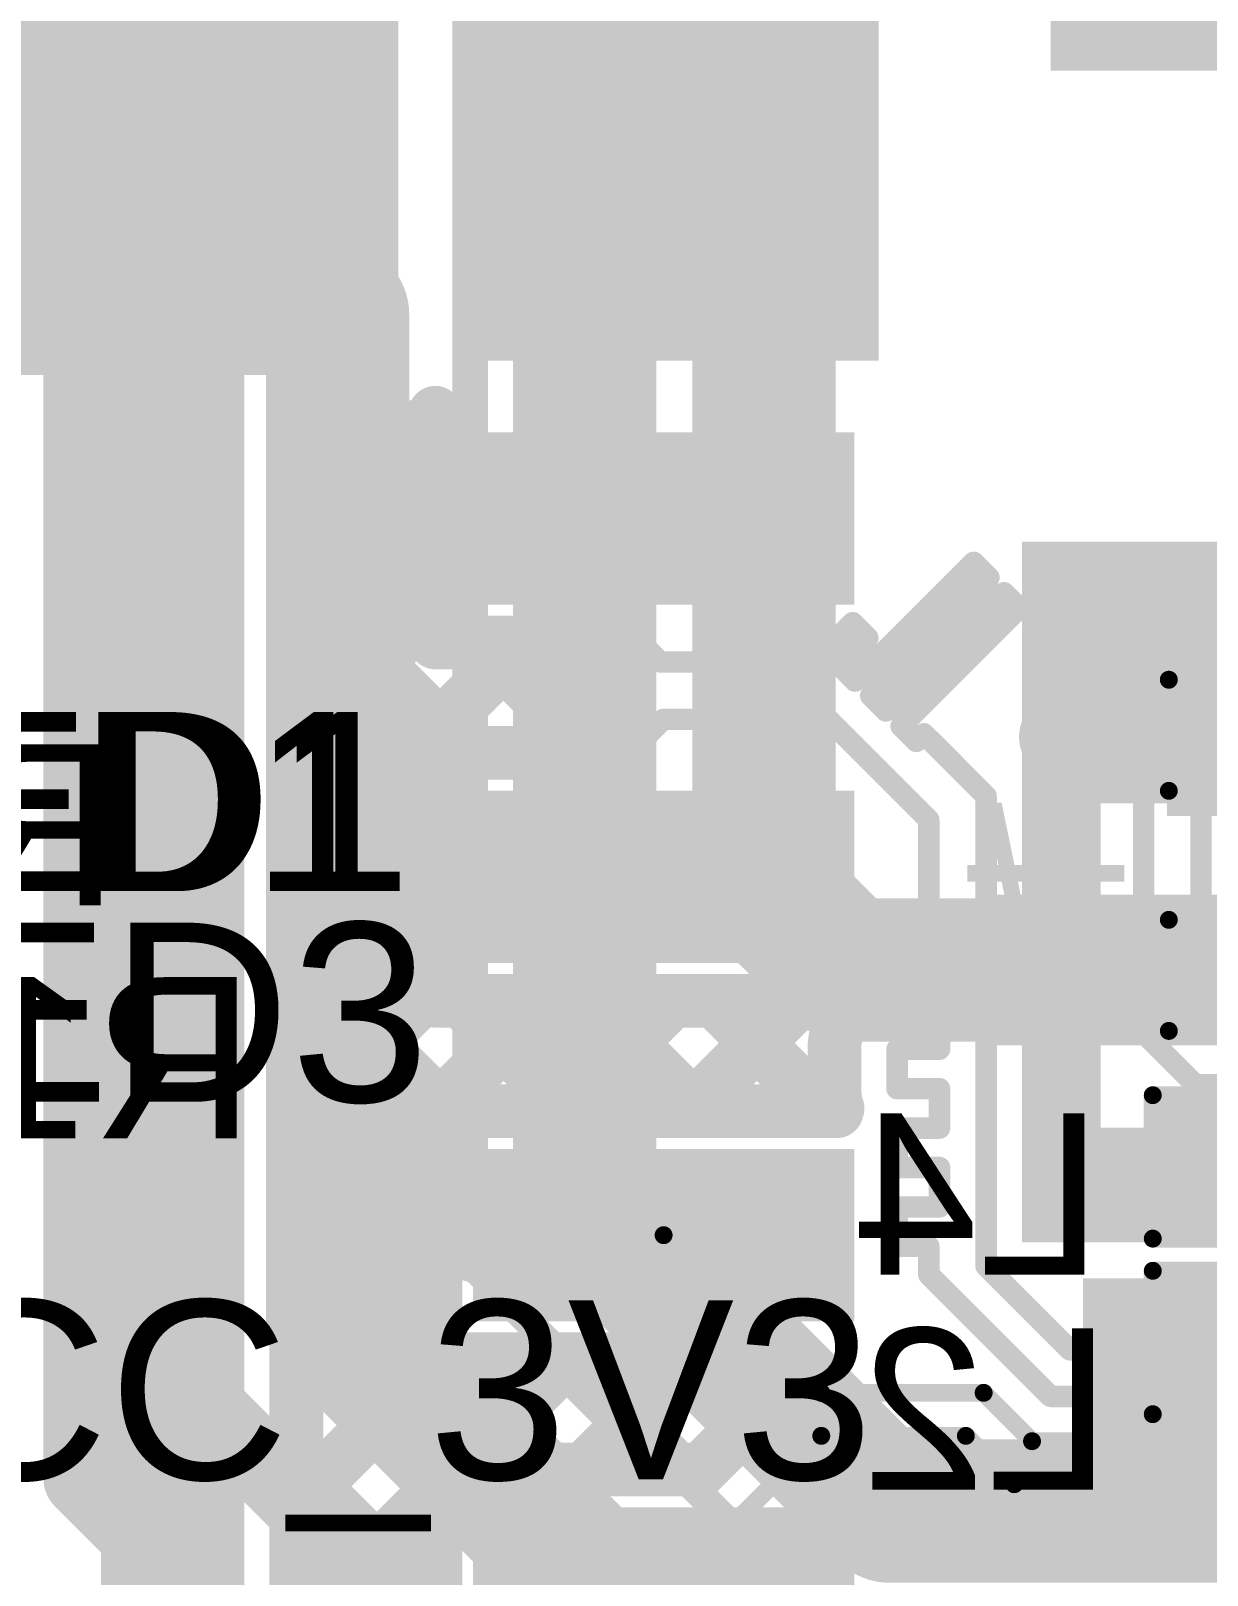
# Model space of a CAD drawing. Header units: millimetres. Extents: x -0.33 to 1.44, y -0.21 to 1.57.
# Drawn here: x -0.0386 to 0.2897, y 0.4851 to 0.9161 of the extents above; entities that cross this region are included whole.
import ezdxf

# ---------------------------------------------------------------- set-up
doc = ezdxf.new("R2010")
doc.units = ezdxf.units.MM
doc.header["$MEASUREMENT"] = 0
for name, color, linetype in [('BottomLayer', 5, 'Continuous'), ('BottomOverlay', 54, 'Continuous'), ('BottomPaste', 16, 'Continuous'), ('BottomSolder', 6, 'Continuous'), ('TopLayer', 1, 'Continuous'), ('TopOverlay', 2, 'Continuous'), ('TopPaste', 8, 'Continuous'), ('TopSolder', 216, 'Continuous'), ('ViaHoleLayer', 16, 'Continuous')]:
    doc.layers.add(name, color=color, linetype=linetype)
doc.styles.add('Arial', font='', dxfattribs={"height": 0.2})
doc.styles.get('Arial').set_extended_font_data('Arial')

# ---------------------------------------------------------------- blocks, each defined once
blk = doc.blocks.new('95278_101A26LF_1')
at = {"layer": 'TopLayer'}
for points in [[(-0.32008, -0.05512), (-0.27992, -0.05512), (-0.27992, -0.15354), (-0.32008, -0.15354)], [(-0.22008, -0.05512), (-0.17992, -0.05512), (-0.17992, -0.15354), (-0.22008, -0.15354)], [(-0.12008, -0.05512), (-0.07992, -0.05512), (-0.07992, -0.15354), (-0.12008, -0.15354)], [(-0.02008, -0.05512), (0.02008, -0.05512), (0.02008, -0.15354), (-0.02008, -0.15354)], [(0.07992, -0.05512), (0.12008, -0.05512), (0.12008, -0.15354), (0.07992, -0.15354)]]:
    blk.add_hatch(color=1, dxfattribs=at).paths.add_polyline_path(points)
at = {"layer": 'TopPaste'}
for points in [[(-0.32008, -0.05512), (-0.27992, -0.05512), (-0.27992, -0.15354), (-0.32008, -0.15354)], [(-0.22008, -0.05512), (-0.17992, -0.05512), (-0.17992, -0.15354), (-0.22008, -0.15354)], [(-0.12008, -0.05512), (-0.07992, -0.05512), (-0.07992, -0.15354), (-0.12008, -0.15354)], [(-0.02008, -0.05512), (0.02008, -0.05512), (0.02008, -0.15354), (-0.02008, -0.15354)], [(0.07992, -0.05512), (0.12008, -0.05512), (0.12008, -0.15354), (0.07992, -0.15354)]]:
    blk.add_hatch(color=8, dxfattribs=at).paths.add_polyline_path(points)
at = {"layer": 'TopSolder'}
for points in [[(-0.32408, -0.05112), (-0.27592, -0.05112), (-0.27592, -0.15754), (-0.32408, -0.15754)], [(-0.22408, -0.05112), (-0.17592, -0.05112), (-0.17592, -0.15754), (-0.22408, -0.15754)], [(-0.12408, -0.05112), (-0.07592, -0.05112), (-0.07592, -0.15754), (-0.12408, -0.15754)], [(-0.02408, -0.05112), (0.02408, -0.05112), (0.02408, -0.15754), (-0.02408, -0.15754)], [(0.07592, -0.05112), (0.12408, -0.05112), (0.12408, -0.15754), (0.07592, -0.15754)]]:
    blk.add_hatch(color=216, dxfattribs=at).paths.add_polyline_path(points)
blk = doc.blocks.new('LED_0402_12')
at = {"layer": 'TopLayer'}
for points in [[(-0.02834, -0.01378), (-0.02834, 0.01378), (-0.00866, 0.01378), (-0.00866, -0.01378)], [(0.00866, -0.01378), (0.00866, 0.01378), (0.02834, 0.01378), (0.02834, -0.01378)]]:
    blk.add_hatch(color=1, dxfattribs=at).paths.add_polyline_path(points)
at = {"layer": 'TopOverlay'}
blk.add_hatch(color=2, dxfattribs=at).paths.add_polyline_path([(0.034, -0.02), (0.054, -0.02), (0.054, 0.02), (0.034, 0.02)])
at = {"layer": 'TopPaste'}
for points in [[(-0.02834, -0.01378), (-0.02834, 0.01378), (-0.00866, 0.01378), (-0.00866, -0.01378)], [(0.00866, -0.01378), (0.00866, 0.01378), (0.02834, 0.01378), (0.02834, -0.01378)]]:
    blk.add_hatch(color=8, dxfattribs=at).paths.add_polyline_path(points)
at = {"layer": 'TopSolder'}
for points in [[(-0.03234, -0.01778), (-0.03234, 0.01778), (-0.00466, 0.01778), (-0.00466, -0.01778)], [(0.00466, -0.01778), (0.00466, 0.01778), (0.03234, 0.01778), (0.03234, -0.01778)]]:
    blk.add_hatch(color=216, dxfattribs=at).paths.add_polyline_path(points)
at = {"layer": 'TopOverlay', "const_width": 0.005}
for points in [[(-0.033, 0.018), (-0.033, -0.018)], [(-0.0085, 0.018), (-0.033, 0.018)], [(0.034, 0.018), (0.0085, 0.018)], [(0.034, 0.018), (0.034, -0.018)], [(-0.0085, -0.018), (-0.033, -0.018)], [(0.034, -0.018), (0.0085, -0.018)]]:
    blk.add_lwpolyline(points, dxfattribs=at)
at = {"layer": 'TopOverlay', "const_width": 0.0025}
for points in [[(-0.03425, 0.018, 1), (-0.03175, 0.018, 1)], [(-0.03425, 0.018, 1), (-0.03175, 0.018, 1)], [(-0.00975, 0.018, 1), (-0.00725, 0.018, 1)], [(0.00725, 0.018, 1), (0.00975, 0.018, 1)], [(0.03275, 0.018, 1), (0.03525, 0.018, 1)], [(0.03275, 0.018, 1), (0.03525, 0.018, 1)], [(-0.03425, -0.018, 1), (-0.03175, -0.018, 1)], [(-0.03425, -0.018, 1), (-0.03175, -0.018, 1)], [(-0.00975, -0.018, 1), (-0.00725, -0.018, 1)], [(0.00725, -0.018, 1), (0.00975, -0.018, 1)], [(0.03275, -0.018, 1), (0.03525, -0.018, 1)], [(0.03275, -0.018, 1), (0.03525, -0.018, 1)]]:
    blk.add_lwpolyline(points, format="xyb", close=True, dxfattribs=at)
at = {"layer": 'TopOverlay'}
blk.add_text('LED1', height=0.05, rotation=-180, dxfattribs=at).set_placement((-0.0385, 0.02))
blk = doc.blocks.new('MLB1608_201P1A____B_48')
at = {"layer": 'BottomLayer'}
for points in [[(-0.04331, 0.01701), (-0.01181, 0.01701), (-0.01181, -0.01701), (-0.04331, -0.01701)], [(0.01181, 0.01701), (0.04331, 0.01701), (0.04331, -0.01701), (0.01181, -0.01701)]]:
    blk.add_hatch(color=5, dxfattribs=at).paths.add_polyline_path(points)
at = {"layer": 'BottomPaste'}
for points in [[(-0.04331, 0.01701), (-0.01181, 0.01701), (-0.01181, -0.01701), (-0.04331, -0.01701)], [(0.01181, 0.01701), (0.04331, 0.01701), (0.04331, -0.01701), (0.01181, -0.01701)]]:
    blk.add_hatch(color=16, dxfattribs=at).paths.add_polyline_path(points)
at = {"layer": 'BottomSolder'}
for points in [[(-0.04731, 0.02101), (-0.00781, 0.02101), (-0.00781, -0.02101), (-0.04731, -0.02101)], [(0.00781, 0.02101), (0.04731, 0.02101), (0.04731, -0.02101), (0.00781, -0.02101)]]:
    blk.add_hatch(color=6, dxfattribs=at).paths.add_polyline_path(points)
at = {"layer": 'BottomOverlay', "const_width": 0.005}
for points in [[(-0.04671, 0.01996), (-0.04671, -0.02006)], [(0.04648, 0.01996), (-0.04671, 0.01996)], [(0.04648, 0.01996), (0.04648, -0.02006)], [(0.04648, -0.02006), (-0.04671, -0.02006)]]:
    blk.add_lwpolyline(points, dxfattribs=at)
at = {"layer": 'BottomOverlay', "const_width": 0.0025}
for points in [[(-0.04796, 0.01996, 1), (-0.04546, 0.01996, 1)], [(-0.04796, 0.01996, 1), (-0.04546, 0.01996, 1)], [(0.04523, 0.01996, 1), (0.04773, 0.01996, 1)], [(0.04523, 0.01996, 1), (0.04773, 0.01996, 1)], [(-0.04796, -0.02006, 1), (-0.04546, -0.02006, 1)], [(-0.04796, -0.02006, 1), (-0.04546, -0.02006, 1)], [(0.04523, -0.02006, 1), (0.04773, -0.02006, 1)], [(0.04523, -0.02006, 1), (0.04773, -0.02006, 1)]]:
    blk.add_lwpolyline(points, format="xyb", close=True, dxfattribs=at)
blk = doc.blocks.new('MLB1608_201P1A____B_50')
at = {"layer": 'BottomLayer'}
for points in [[(-0.04331, 0.01701), (-0.01181, 0.01701), (-0.01181, -0.01701), (-0.04331, -0.01701)], [(0.01181, 0.01701), (0.04331, 0.01701), (0.04331, -0.01701), (0.01181, -0.01701)]]:
    blk.add_hatch(color=5, dxfattribs=at).paths.add_polyline_path(points)
at = {"layer": 'BottomPaste'}
for points in [[(-0.04331, 0.01701), (-0.01181, 0.01701), (-0.01181, -0.01701), (-0.04331, -0.01701)], [(0.01181, 0.01701), (0.04331, 0.01701), (0.04331, -0.01701), (0.01181, -0.01701)]]:
    blk.add_hatch(color=16, dxfattribs=at).paths.add_polyline_path(points)
at = {"layer": 'BottomSolder'}
for points in [[(-0.04731, 0.02101), (-0.00781, 0.02101), (-0.00781, -0.02101), (-0.04731, -0.02101)], [(0.00781, 0.02101), (0.04731, 0.02101), (0.04731, -0.02101), (0.00781, -0.02101)]]:
    blk.add_hatch(color=6, dxfattribs=at).paths.add_polyline_path(points)
at = {"layer": 'BottomOverlay', "const_width": 0.005}
for points in [[(0.04648, 0.01996), (-0.04671, 0.01996)], [(-0.04671, 0.01996), (-0.04671, -0.02006)], [(0.04648, 0.01996), (0.04648, -0.02006)], [(0.04648, -0.02006), (-0.04671, -0.02006)]]:
    blk.add_lwpolyline(points, dxfattribs=at)
at = {"layer": 'BottomOverlay', "const_width": 0.0025}
for points in [[(-0.04796, 0.01996, 1), (-0.04546, 0.01996, 1)], [(-0.04796, 0.01996, 1), (-0.04546, 0.01996, 1)], [(0.04523, 0.01996, 1), (0.04773, 0.01996, 1)], [(0.04523, 0.01996, 1), (0.04773, 0.01996, 1)], [(-0.04796, -0.02006, 1), (-0.04546, -0.02006, 1)], [(-0.04796, -0.02006, 1), (-0.04546, -0.02006, 1)], [(0.04523, -0.02006, 1), (0.04773, -0.02006, 1)], [(0.04523, -0.02006, 1), (0.04773, -0.02006, 1)]]:
    blk.add_lwpolyline(points, format="xyb", close=True, dxfattribs=at)
blk = doc.blocks.new('C__0603_B_80')
at = {"layer": 'BottomLayer'}
for points in [[(-0.045, -0.0175), (-0.045, 0.0175), (-0.015, 0.0175), (-0.015, -0.0175)], [(0.015, -0.0175), (0.015, 0.0175), (0.045, 0.0175), (0.045, -0.0175)]]:
    blk.add_hatch(color=5, dxfattribs=at).paths.add_polyline_path(points)
at = {"layer": 'BottomPaste'}
for points in [[(-0.045, -0.0175), (-0.045, 0.0175), (-0.015, 0.0175), (-0.015, -0.0175)], [(0.015, -0.0175), (0.015, 0.0175), (0.045, 0.0175), (0.045, -0.0175)]]:
    blk.add_hatch(color=16, dxfattribs=at).paths.add_polyline_path(points)
at = {"layer": 'BottomSolder'}
for points in [[(-0.049, -0.0215), (-0.049, 0.0215), (-0.011, 0.0215), (-0.011, -0.0215)], [(0.011, -0.0215), (0.011, 0.0215), (0.049, 0.0215), (0.049, -0.0215)]]:
    blk.add_hatch(color=6, dxfattribs=at).paths.add_polyline_path(points)
at = {"layer": 'BottomOverlay', "const_width": 0.005}
for points in [[(-0.018, 0.021), (-0.049, 0.021)], [(-0.049, -0.021), (-0.049, 0.021)], [(0.049, 0.021), (0.018, 0.021)], [(0.049, -0.021), (0.049, 0.021)], [(-0.018, -0.021), (-0.049, -0.021)], [(0.049, -0.021), (0.018, -0.021)]]:
    blk.add_lwpolyline(points, dxfattribs=at)
at = {"layer": 'BottomOverlay', "const_width": 0.0025}
for points in [[(-0.05025, 0.021, 1), (-0.04775, 0.021, 1)], [(-0.05025, 0.021, 1), (-0.04775, 0.021, 1)], [(-0.01925, 0.021, 1), (-0.01675, 0.021, 1)], [(0.01675, 0.021, 1), (0.01925, 0.021, 1)], [(0.04775, 0.021, 1), (0.05025, 0.021, 1)], [(0.04775, 0.021, 1), (0.05025, 0.021, 1)], [(-0.05025, -0.021, 1), (-0.04775, -0.021, 1)], [(-0.05025, -0.021, 1), (-0.04775, -0.021, 1)], [(-0.01925, -0.021, 1), (-0.01675, -0.021, 1)], [(0.01675, -0.021, 1), (0.01925, -0.021, 1)], [(0.04775, -0.021, 1), (0.05025, -0.021, 1)], [(0.04775, -0.021, 1), (0.05025, -0.021, 1)]]:
    blk.add_lwpolyline(points, format="xyb", close=True, dxfattribs=at)

msp = doc.modelspace()

# ---------------------------------------------------------------- hatches: boundary and pattern name
at = {"layer": 'BottomLayer'}
for points in [[(0.246, 0.905), (0.373, 0.905), (0.373, 1.11), (0.246, 1.11)], [(0.238, 0.7005), (0.319, 0.7005), (0.319, 0.7735), (0.238, 0.7735)], [(0.225, 0.633), (0.536, 0.633), (0.536, 0.675), (0.225, 0.675)], [(0.255, 0.509), (0.31, 0.509), (0.31, 0.568), (0.255, 0.568)]]:
    msp.add_hatch(color=5, dxfattribs=at).paths.add_polyline_path(points)
h = msp.add_hatch(color=5, dxfattribs=at)
edge = h.paths.add_edge_path()
edge.add_arc((0.117, 0.847), 0.01181, 0, 360)
h = msp.add_hatch(color=5, dxfattribs=at)
edge = h.paths.add_edge_path()
edge.add_arc((0.047, 0.837), 0.01181, 0, 360)
h = msp.add_hatch(color=5, dxfattribs=at)
edge = h.paths.add_edge_path()
edge.add_arc((0.249, 0.719), 0.01181, 0, 360)
h = msp.add_hatch(color=5, dxfattribs=at)
edge = h.paths.add_edge_path()
edge.add_arc((0.255, 0.599), 0.01181, 0, 360)
at = {"layer": 'TopLayer'}
for points in [[(-0.065, 0.82), (0.064, 0.82), (0.064, 1.26), (-0.065, 1.26)], [(0.087, 0.824), (0.198, 0.824), (0.198, 1), (0.087, 1)], [(0.238, 0.578), (0.26, 0.578), (0.26, 0.733), (0.238, 0.733)], [(0.239, 0.578), (0.276, 0.578), (0.276, 0.61), (0.239, 0.61)]]:
    msp.add_hatch(color=1, dxfattribs=at).paths.add_polyline_path(points)
h = msp.add_hatch(color=1, dxfattribs=at)
edge = h.paths.add_edge_path()
edge.add_arc((0.117, 0.847), 0.01181, 0, 360)
h = msp.add_hatch(color=1, dxfattribs=at)
edge = h.paths.add_edge_path()
edge.add_arc((0.047, 0.837), 0.01181, 0, 360)
h = msp.add_hatch(color=1, dxfattribs=at)
edge = h.paths.add_edge_path()
edge.add_arc((0.249, 0.719), 0.01181, 0, 360)
h = msp.add_hatch(color=1, dxfattribs=at)
edge = h.paths.add_edge_path()
edge.add_arc((0.255, 0.599), 0.01181, 0, 360)
at = {"layer": 'ViaHoleLayer'}
h = msp.add_hatch(color=16, dxfattribs=at)
edge = h.paths.add_edge_path()
edge.add_arc((0.117, 0.847), 0.00591, 0, 360)
h = msp.add_hatch(color=16, dxfattribs=at)
edge = h.paths.add_edge_path()
edge.add_arc((0.047, 0.837), 0.00591, 0, 360)
h = msp.add_hatch(color=16, dxfattribs=at)
edge = h.paths.add_edge_path()
edge.add_arc((0.249, 0.719), 0.00591, 0, 360)
h = msp.add_hatch(color=16, dxfattribs=at)
edge = h.paths.add_edge_path()
edge.add_arc((0.255, 0.599), 0.00591, 0, 360)

# ---------------------------------------------------------------- linework, layer by layer
at = {"layer": 'BottomLayer'}
for points, const_width in [([(0.166, 0.677), (0.166, 1.11357)], 0.04), ([(-0.02409, 0.51209), (-0.02409, 0.98492)], 0.022), ([(0.084, 0.572), (0.084, 0.98)], 0.01), ([(0.00491, 0.53709), (0.00491, 0.94691)], 0.022), ([(0.116, 0.588), (0.116, 0.846)], 0.04), ([(0.047, 0.555), (0.047, 0.837)], 0.04), ([(0.2595, 0.766), (0.542, 0.766)], 0.015), ([(0.166, 0.677), (0.189, 0.654)], 0.04), ([(0.189, 0.654), (0.248, 0.654)], 0.04), ([(0.116, 0.588), (0.201, 0.503)], 0.04), ([(0.255, 0.599), (0.29344, 0.599)], 0.022), ([(0.047, 0.555), (0.1645, 0.4375)], 0.04), ([(0.084, 0.572), (0.184, 0.472)], 0.008), ([(0.00491, 0.53709), (0.07181, 0.47019)], 0.022), ([(-0.02409, 0.51209), (0.042, 0.446)], 0.022), ([(0.201, 0.503), (0.568, 0.503)], 0.04)]:
    msp.add_lwpolyline(points, dxfattribs=dict(at, const_width=const_width))
for points, const_width in [([(0.106, 0.846, 1), (0.126, 0.846, 1)], 0.02), ([(0.037, 0.837, 1), (0.057, 0.837, 1)], 0.02), ([(0.25575, 0.766, 1), (0.26325, 0.766, 1)], 0.0075), ([(0.156, 0.677, 1), (0.176, 0.677, 1)], 0.02), ([(0.156, 0.677, 1), (0.176, 0.677, 1)], 0.02), ([(0.179, 0.654, 1), (0.199, 0.654, 1)], 0.02), ([(0.179, 0.654, 1), (0.199, 0.654, 1)], 0.02), ([(0.238, 0.654, 1), (0.258, 0.654, 1)], 0.02), ([(0.106, 0.588, 1), (0.126, 0.588, 1)], 0.02), ([(0.106, 0.588, 1), (0.126, 0.588, 1)], 0.02), ([(0.2495, 0.599, 1), (0.2605, 0.599, 1)], 0.011), ([(0.28794, 0.599, 1), (0.29894, 0.599, 1)], 0.011), ([(0.037, 0.555, 1), (0.057, 0.555, 1)], 0.02), ([(0.037, 0.555, 1), (0.057, 0.555, 1)], 0.02), ([(0.0815, 0.572, 1), (0.0865, 0.572, 1)], 0.005), ([(0.082, 0.572, 1), (0.086, 0.572, 1)], 0.004), ([(-0.00059, 0.53709, 1), (0.01041, 0.53709, 1)], 0.011), ([(-0.00059, 0.53709, 1), (0.01041, 0.53709, 1)], 0.011), ([(-0.02959, 0.51209, 1), (-0.01859, 0.51209, 1)], 0.011), ([(-0.02959, 0.51209, 1), (-0.01859, 0.51209, 1)], 0.011), ([(0.191, 0.503, 1), (0.211, 0.503, 1)], 0.02), ([(0.191, 0.503, 1), (0.211, 0.503, 1)], 0.02)]:
    msp.add_lwpolyline(points, format="xyb", close=True, dxfattribs=dict(at, const_width=const_width))
at = {"layer": 'TopLayer'}
for points, const_width in [([(0.001, 0.21), (0.001, 0.86)], 0.04), ([(0.047, 0.81519), (0.047, 0.837)], 0.01), ([(0.07429, 0.8055), (0.07429, 0.8095)], 0.015), ([(0.0355, 0.8055), (0.07429, 0.8055)], 0.015), ([(0.0355, 0.78799), (0.05301, 0.8055)], 0.015), ([(0.0355, 0.4715), (0.0355, 0.8055)], 0.015), ([(0.06286, 0.8055), (0.07429, 0.79407)], 0.015), ([(0.07429, 0.74542), (0.07429, 0.8055)], 0.015), ([(0.0355, 0.79751), (0.07429, 0.75872)], 0.015), ([(0.0355, 0.75264), (0.07429, 0.79142)], 0.015), ([(0.13, 0.772), (0.138, 0.78)], 0.006), ([(0.13, 0.747), (0.13, 0.772)], 0.006), ([(0.0355, 0.76215), (0.08307, 0.71458)], 0.015), ([(0.19142, 0.73462), (0.22454, 0.76775)], 0.006), ([(0.22454, 0.76775), (0.22879, 0.7635)], 0.006), ([(0.0355, 0.71728), (0.07429, 0.75607)], 0.015), ([(0.1958, 0.73052), (0.22879, 0.7635)], 0.006), ([(0.20004, 0.72628), (0.23303, 0.75926)], 0.006), ([(0.23303, 0.75926), (0.23727, 0.75502)], 0.006), ([(0.20429, 0.72203), (0.23727, 0.75502)], 0.006), ([(0.0355, 0.68192), (0.099, 0.74542)], 0.015), ([(0.07429, 0.74542), (0.11257, 0.74542)], 0.015), ([(0.08759, 0.74542), (0.11297, 0.72003)], 0.015), ([(0.13, 0.747), (0.13703, 0.73997)], 0.006), ([(0.1798, 0.73997), (0.19075, 0.75092)], 0.006), ([(0.19075, 0.75092), (0.19499, 0.74668)], 0.006), ([(0.18718, 0.73886), (0.19499, 0.74668)], 0.006), ([(0.11763, 0.73463), (0.12075, 0.7315)], 0.015), ([(0.13703, 0.73997), (0.17448, 0.73997)], 0.006), ([(0.17448, 0.73997), (0.1798, 0.73997)], 0.006), ([(0.18718, 0.73886), (0.19142, 0.73462)], 0.006), ([(0.10351, 0.71458), (0.12059, 0.73166)], 0.015), ([(0.11763, 0.72837), (0.12075, 0.7315)], 0.015), ([(0.0355, 0.7268), (0.07429, 0.68801)], 0.015), ([(0.1958, 0.73052), (0.20004, 0.72628)], 0.006), ([(0.272, 0.706), (0.294, 0.728)], 0.006), ([(0.13, 0.716), (0.13797, 0.72397)], 0.006), ([(0.13797, 0.72397), (0.18397, 0.72397)], 0.006), ([(0.18397, 0.72397), (0.212, 0.69594)], 0.006), ([(0.20429, 0.72203), (0.20853, 0.71779)], 0.006), ([(0.07429, 0.71458), (0.1125, 0.71458)], 0.015), ([(0.07429, 0.64542), (0.07429, 0.71458)], 0.015), ([(0.20853, 0.71779), (0.21065, 0.71991)], 0.006), ([(0.21065, 0.71991), (0.21314, 0.71743)], 0.006), ([(0.21314, 0.71743), (0.21526, 0.71531)], 0.006), ([(0.13, 0.688), (0.13, 0.716)], 0.006), ([(0.21526, 0.71531), (0.228, 0.70256)], 0.006), ([(0.288, 0.69937), (0.30063, 0.712)], 0.006), ([(0.272, 0.63637), (0.272, 0.706)], 0.006), ([(0.228, 0.57138), (0.228, 0.70256)], 0.006), ([(0.0355, 0.69144), (0.07429, 0.65265)], 0.015), ([(0.212, 0.66788), (0.212, 0.69594)], 0.006), ([(0.288, 0.643), (0.288, 0.69937)], 0.006), ([(0.0355, 0.64657), (0.07429, 0.68536)], 0.015), ([(0.13, 0.688), (0.138, 0.68)], 0.006), ([(0.212, 0.66488), (0.212, 0.66788)], 0.006), ([(0.212, 0.66488), (0.215, 0.66488)], 0.006), ([(0.215, 0.65388), (0.215, 0.66488)], 0.006), ([(0.0355, 0.65609), (0.07701, 0.61458)], 0.015), ([(0.07429, 0.65265), (0.08152, 0.64542)], 0.015), ([(0.0355, 0.61121), (0.07429, 0.65)], 0.015), ([(0.20316, 0.64288), (0.20316, 0.65388)], 0.006), ([(0.20316, 0.65388), (0.215, 0.65388)], 0.006), ([(0.0355, 0.57586), (0.10506, 0.64542)], 0.015), ([(0.07429, 0.64542), (0.18566, 0.64542)], 0.015), ([(0.08152, 0.64542), (0.11236, 0.61458)], 0.015), ([(0.10958, 0.61458), (0.14042, 0.64542)], 0.015), ([(0.11687, 0.64542), (0.14772, 0.61458)], 0.015), ([(0.14493, 0.61458), (0.17577, 0.64542)], 0.015), ([(0.15223, 0.64542), (0.18307, 0.61458)], 0.015), ([(0.20316, 0.64288), (0.215, 0.64288)], 0.006), ([(0.215, 0.63188), (0.215, 0.64288)], 0.006), ([(0.288, 0.643), (0.293, 0.638)], 0.006), ([(0.18566, 0.62088), (0.18566, 0.63188)], 0.015), ([(0.272, 0.63637), (0.28637, 0.622)], 0.006), ([(0.20316, 0.62088), (0.20316, 0.63188)], 0.006), ([(0.20316, 0.63188), (0.215, 0.63188)], 0.006), ([(0.0355, 0.62073), (0.07429, 0.58194)], 0.015), ([(0.18029, 0.61458), (0.18568, 0.61997)], 0.015), ([(0.28637, 0.622), (0.31178, 0.622)], 0.006), ([(0.07429, 0.61458), (0.1863, 0.61458)], 0.015), ([(0.07429, 0.54542), (0.07429, 0.61458)], 0.015), ([(0.20316, 0.62088), (0.215, 0.62088)], 0.006), ([(0.215, 0.60988), (0.215, 0.62088)], 0.006), ([(0.20316, 0.59888), (0.20316, 0.60988)], 0.006), ([(0.20316, 0.60988), (0.215, 0.60988)], 0.006), ([(0.255, 0.60123), (0.25544, 0.60079)], 0.008), ([(0.20316, 0.59888), (0.215, 0.59888)], 0.006), ([(0.215, 0.58788), (0.215, 0.59888)], 0.006), ([(0.0355, 0.58537), (0.07429, 0.54659)], 0.015), ([(0.20316, 0.57688), (0.20316, 0.58788)], 0.006), ([(0.20316, 0.58788), (0.215, 0.58788)], 0.006), ([(0.0355, 0.5405), (0.07429, 0.57929)], 0.015), ([(0.138, 0.58), (0.182, 0.536)], 0.005), ([(0.20316, 0.57688), (0.212, 0.57688)], 0.006), ([(0.212, 0.56951), (0.212, 0.57688)], 0.006), ([(0.228, 0.57138), (0.25138, 0.548)], 0.006), ([(0.212, 0.569), (0.212, 0.56951)], 0.006), ([(0.212, 0.569), (0.246, 0.535)], 0.006), ([(0.0355, 0.55002), (0.07429, 0.51123)], 0.015), ([(0.0355, 0.50515), (0.07577, 0.54542)], 0.015), ([(0.07429, 0.54542), (0.14854, 0.54542)], 0.015), ([(0.07545, 0.54542), (0.1063, 0.51458)], 0.015), ([(0.08029, 0.51458), (0.11113, 0.54542)], 0.015), ([(0.11081, 0.54542), (0.14165, 0.51458)], 0.015), ([(0.11564, 0.51458), (0.14648, 0.54542)], 0.015), ([(0.14616, 0.54542), (0.16277, 0.52881)], 0.015), ([(0.14854, 0.54542), (0.16396, 0.53)], 0.015), ([(0.25138, 0.548), (0.40362, 0.548)], 0.006), ([(0.14854, 0.51458), (0.16396, 0.53)], 0.015), ([(0.182, 0.536), (0.22732, 0.536)], 0.005), ([(0.22732, 0.536), (0.24082, 0.5225)], 0.005), ([(0.246, 0.535), (0.409, 0.535)], 0.006), ([(0.138, 0.48), (0.182, 0.524)], 0.005), ([(0.182, 0.524), (0.22235, 0.524)], 0.005), ([(0.22235, 0.524), (0.23585, 0.5105)], 0.005), ([(0.0355, 0.51466), (0.07429, 0.47588)], 0.015), ([(0.07429, 0.51458), (0.14854, 0.51458)], 0.015), ([(0.07429, 0.50858), (0.08029, 0.51458)], 0.015), ([(0.07429, 0.4645), (0.07429, 0.51458)], 0.015), ([(0.24082, 0.5225), (0.41987, 0.5225)], 0.005), ([(0.03766, 0.47195), (0.07429, 0.50858)], 0.015), ([(0.23585, 0.5105), (0.42484, 0.5105)], 0.005), ([(0.0355, 0.47931), (0.0425, 0.47231)], 0.015)]:
    msp.add_lwpolyline(points, dxfattribs=dict(at, const_width=const_width))
for points, const_width in [([(-0.009, 0.86, 1), (0.011, 0.86, 1)], 0.02), ([(0.0445, 0.837, 1), (0.0495, 0.837, 1)], 0.005), ([(0.0445, 0.81519, 1), (0.0495, 0.81519, 1)], 0.005), ([(0.07054, 0.8095, 1), (0.07804, 0.8095, 1)], 0.0075), ([(0.03175, 0.8055, 1), (0.03925, 0.8055, 1)], 0.0075), ([(0.03175, 0.8055, 1), (0.03925, 0.8055, 1)], 0.0075), ([(0.04926, 0.8055, 1), (0.05676, 0.8055, 1)], 0.0075), ([(0.05911, 0.8055, 1), (0.06661, 0.8055, 1)], 0.0075), ([(0.07054, 0.8055, 1), (0.07804, 0.8055, 1)], 0.0075), ([(0.07054, 0.8055, 1), (0.07804, 0.8055, 1)], 0.0075), ([(0.07054, 0.8055, 1), (0.07804, 0.8055, 1)], 0.0075), ([(0.03175, 0.79751, 1), (0.03925, 0.79751, 1)], 0.0075), ([(0.07054, 0.79407, 1), (0.07804, 0.79407, 1)], 0.0075), ([(0.07054, 0.79142, 1), (0.07804, 0.79142, 1)], 0.0075), ([(0.03175, 0.78799, 1), (0.03925, 0.78799, 1)], 0.0075), ([(0.1365, 0.78, 1), (0.1395, 0.78, 1)], 0.003), ([(0.1285, 0.772, 1), (0.1315, 0.772, 1)], 0.003), ([(0.1285, 0.772, 1), (0.1315, 0.772, 1)], 0.003), ([(0.03175, 0.76215, 1), (0.03925, 0.76215, 1)], 0.0075), ([(0.22304, 0.76775, 1), (0.22604, 0.76775, 1)], 0.003), ([(0.22304, 0.76775, 1), (0.22604, 0.76775, 1)], 0.003), ([(0.07054, 0.75872, 1), (0.07804, 0.75872, 1)], 0.0075), ([(0.07054, 0.75607, 1), (0.07804, 0.75607, 1)], 0.0075), ([(0.22729, 0.7635, 1), (0.23029, 0.7635, 1)], 0.003), ([(0.22729, 0.7635, 1), (0.23029, 0.7635, 1)], 0.003), ([(0.03175, 0.75264, 1), (0.03925, 0.75264, 1)], 0.0075), ([(0.23153, 0.75926, 1), (0.23453, 0.75926, 1)], 0.003), ([(0.23153, 0.75926, 1), (0.23453, 0.75926, 1)], 0.003), ([(0.23577, 0.75502, 1), (0.23877, 0.75502, 1)], 0.003), ([(0.23577, 0.75502, 1), (0.23877, 0.75502, 1)], 0.003), ([(0.07054, 0.74542, 1), (0.07804, 0.74542, 1)], 0.0075), ([(0.07054, 0.74542, 1), (0.07804, 0.74542, 1)], 0.0075), ([(0.08384, 0.74542, 1), (0.09134, 0.74542, 1)], 0.0075), ([(0.09525, 0.74542, 1), (0.10275, 0.74542, 1)], 0.0075), ([(0.10882, 0.74542, 1), (0.11632, 0.74542, 1)], 0.0075), ([(0.10882, 0.74542, 1), (0.11632, 0.74542, 1)], 0.0075), ([(0.10882, 0.74542, 1), (0.11632, 0.74542, 1)], 0.0075), ([(0.1285, 0.747, 1), (0.1315, 0.747, 1)], 0.003), ([(0.1285, 0.747, 1), (0.1315, 0.747, 1)], 0.003), ([(0.18925, 0.75092, 1), (0.19225, 0.75092, 1)], 0.003), ([(0.18925, 0.75092, 1), (0.19225, 0.75092, 1)], 0.003), ([(0.19349, 0.74668, 1), (0.19649, 0.74668, 1)], 0.003), ([(0.19349, 0.74668, 1), (0.19649, 0.74668, 1)], 0.003), ([(0.11388, 0.73463, 1), (0.12138, 0.73463, 1)], 0.0075), ([(0.11388, 0.73463, 1), (0.12138, 0.73463, 1)], 0.0075), ([(0.11388, 0.73463, 1), (0.12138, 0.73463, 1)], 0.0075), ([(0.13553, 0.73997, 1), (0.13853, 0.73997, 1)], 0.003), ([(0.13553, 0.73997, 1), (0.13853, 0.73997, 1)], 0.003), ([(0.17298, 0.73997, 1), (0.17598, 0.73997, 1)], 0.003), ([(0.17298, 0.73997, 1), (0.17598, 0.73997, 1)], 0.003), ([(0.1783, 0.73997, 1), (0.1813, 0.73997, 1)], 0.003), ([(0.1783, 0.73997, 1), (0.1813, 0.73997, 1)], 0.003), ([(0.18568, 0.73886, 1), (0.18868, 0.73886, 1)], 0.003), ([(0.18568, 0.73886, 1), (0.18868, 0.73886, 1)], 0.003), ([(0.11684, 0.73166, 1), (0.12434, 0.73166, 1)], 0.0075), ([(0.117, 0.7315, 1), (0.1245, 0.7315, 1)], 0.0075), ([(0.117, 0.7315, 1), (0.1245, 0.7315, 1)], 0.0075), ([(0.18992, 0.73462, 1), (0.19292, 0.73462, 1)], 0.003), ([(0.18992, 0.73462, 1), (0.19292, 0.73462, 1)], 0.003), ([(0.03175, 0.7268, 1), (0.03925, 0.7268, 1)], 0.0075), ([(0.11388, 0.72837, 1), (0.12138, 0.72837, 1)], 0.0075), ([(0.11388, 0.72837, 1), (0.12138, 0.72837, 1)], 0.0075), ([(0.11388, 0.72837, 1), (0.12138, 0.72837, 1)], 0.0075), ([(0.1943, 0.73052, 1), (0.1973, 0.73052, 1)], 0.003), ([(0.1943, 0.73052, 1), (0.1973, 0.73052, 1)], 0.003), ([(0.19854, 0.72628, 1), (0.20154, 0.72628, 1)], 0.003), ([(0.19854, 0.72628, 1), (0.20154, 0.72628, 1)], 0.003), ([(0.03175, 0.71728, 1), (0.03925, 0.71728, 1)], 0.0075), ([(0.10922, 0.72003, 1), (0.11672, 0.72003, 1)], 0.0075), ([(0.13647, 0.72397, 1), (0.13947, 0.72397, 1)], 0.003), ([(0.13647, 0.72397, 1), (0.13947, 0.72397, 1)], 0.003), ([(0.18247, 0.72397, 1), (0.18547, 0.72397, 1)], 0.003), ([(0.18247, 0.72397, 1), (0.18547, 0.72397, 1)], 0.003), ([(0.20279, 0.72203, 1), (0.20579, 0.72203, 1)], 0.003), ([(0.20279, 0.72203, 1), (0.20579, 0.72203, 1)], 0.003), ([(0.07054, 0.71458, 1), (0.07804, 0.71458, 1)], 0.0075), ([(0.07054, 0.71458, 1), (0.07804, 0.71458, 1)], 0.0075), ([(0.07932, 0.71458, 1), (0.08682, 0.71458, 1)], 0.0075), ([(0.09976, 0.71458, 1), (0.10726, 0.71458, 1)], 0.0075), ([(0.10875, 0.716, 1), (0.11625, 0.716, 1)], 0.0075), ([(0.10875, 0.716, 1), (0.11625, 0.716, 1)], 0.0075), ([(0.10875, 0.71458, 1), (0.11625, 0.71458, 1)], 0.0075), ([(0.20703, 0.71779, 1), (0.21003, 0.71779, 1)], 0.003), ([(0.20703, 0.71779, 1), (0.21003, 0.71779, 1)], 0.003), ([(0.20915, 0.71991, 1), (0.21215, 0.71991, 1)], 0.003), ([(0.20915, 0.71991, 1), (0.21215, 0.71991, 1)], 0.003), ([(0.21164, 0.71743, 1), (0.21464, 0.71743, 1)], 0.003), ([(0.21164, 0.71743, 1), (0.21464, 0.71743, 1)], 0.003), ([(0.1285, 0.716, 1), (0.1315, 0.716, 1)], 0.003), ([(0.1285, 0.716, 1), (0.1315, 0.716, 1)], 0.003), ([(0.21376, 0.71531, 1), (0.21676, 0.71531, 1)], 0.003), ([(0.21376, 0.71531, 1), (0.21676, 0.71531, 1)], 0.003), ([(0.2705, 0.706, 1), (0.2735, 0.706, 1)], 0.003), ([(0.2705, 0.706, 1), (0.2735, 0.706, 1)], 0.003), ([(0.2265, 0.70256, 1), (0.2295, 0.70256, 1)], 0.003), ([(0.2265, 0.70256, 1), (0.2295, 0.70256, 1)], 0.003), ([(0.03175, 0.69144, 1), (0.03925, 0.69144, 1)], 0.0075), ([(0.2105, 0.69594, 1), (0.2135, 0.69594, 1)], 0.003), ([(0.2105, 0.69594, 1), (0.2135, 0.69594, 1)], 0.003), ([(0.2865, 0.69937, 1), (0.2895, 0.69937, 1)], 0.003), ([(0.2865, 0.69937, 1), (0.2895, 0.69937, 1)], 0.003), ([(0.07054, 0.68801, 1), (0.07804, 0.68801, 1)], 0.0075), ([(0.07054, 0.68536, 1), (0.07804, 0.68536, 1)], 0.0075), ([(0.1285, 0.688, 1), (0.1315, 0.688, 1)], 0.003), ([(0.1285, 0.688, 1), (0.1315, 0.688, 1)], 0.003), ([(0.03175, 0.68192, 1), (0.03925, 0.68192, 1)], 0.0075), ([(0.1365, 0.68, 1), (0.1395, 0.68, 1)], 0.003), ([(0.2105, 0.66788, 1), (0.2135, 0.66788, 1)], 0.003), ([(0.2105, 0.66788, 1), (0.2135, 0.66788, 1)], 0.003), ([(0.2105, 0.66488, 1), (0.2135, 0.66488, 1)], 0.003), ([(0.2105, 0.66488, 1), (0.2135, 0.66488, 1)], 0.003), ([(0.2135, 0.66488, 1), (0.2165, 0.66488, 1)], 0.003), ([(0.2135, 0.66488, 1), (0.2165, 0.66488, 1)], 0.003), ([(0.03175, 0.65609, 1), (0.03925, 0.65609, 1)], 0.0075), ([(0.07054, 0.65265, 1), (0.07804, 0.65265, 1)], 0.0075), ([(0.07054, 0.65265, 1), (0.07804, 0.65265, 1)], 0.0075), ([(0.07054, 0.65, 1), (0.07804, 0.65, 1)], 0.0075), ([(0.20166, 0.65388, 1), (0.20466, 0.65388, 1)], 0.003), ([(0.20166, 0.65388, 1), (0.20466, 0.65388, 1)], 0.003), ([(0.2135, 0.65388, 1), (0.2165, 0.65388, 1)], 0.003), ([(0.2135, 0.65388, 1), (0.2165, 0.65388, 1)], 0.003), ([(0.03175, 0.64657, 1), (0.03925, 0.64657, 1)], 0.0075), ([(0.07054, 0.64542, 1), (0.07804, 0.64542, 1)], 0.0075), ([(0.07054, 0.64542, 1), (0.07804, 0.64542, 1)], 0.0075), ([(0.07777, 0.64542, 1), (0.08527, 0.64542, 1)], 0.0075), ([(0.07777, 0.64542, 1), (0.08527, 0.64542, 1)], 0.0075), ([(0.10131, 0.64542, 1), (0.10881, 0.64542, 1)], 0.0075), ([(0.11312, 0.64542, 1), (0.12062, 0.64542, 1)], 0.0075), ([(0.13667, 0.64542, 1), (0.14417, 0.64542, 1)], 0.0075), ([(0.14848, 0.64542, 1), (0.15598, 0.64542, 1)], 0.0075), ([(0.17202, 0.64542, 1), (0.17952, 0.64542, 1)], 0.0075), ([(0.18191, 0.64542, 1), (0.18941, 0.64542, 1)], 0.0075), ([(0.18191, 0.64288, 1), (0.18941, 0.64288, 1)], 0.0075), ([(0.18191, 0.64288, 1), (0.18941, 0.64288, 1)], 0.0075), ([(0.18279, 0.63738, 1), (0.19029, 0.63738, 1)], 0.0075), ([(0.18279, 0.63738, 1), (0.19029, 0.63738, 1)], 0.0075), ([(0.18279, 0.63738, 1), (0.19029, 0.63738, 1)], 0.0075), ([(0.18279, 0.63738, 1), (0.19029, 0.63738, 1)], 0.0075), ([(0.20166, 0.64288, 1), (0.20466, 0.64288, 1)], 0.003), ([(0.20166, 0.64288, 1), (0.20466, 0.64288, 1)], 0.003), ([(0.2135, 0.64288, 1), (0.2165, 0.64288, 1)], 0.003), ([(0.2135, 0.64288, 1), (0.2165, 0.64288, 1)], 0.003), ([(0.2865, 0.643, 1), (0.2895, 0.643, 1)], 0.003), ([(0.2865, 0.643, 1), (0.2895, 0.643, 1)], 0.003), ([(0.18191, 0.63188, 1), (0.18941, 0.63188, 1)], 0.0075), ([(0.18191, 0.63188, 1), (0.18941, 0.63188, 1)], 0.0075), ([(0.18191, 0.63188, 1), (0.18941, 0.63188, 1)], 0.0075), ([(0.2705, 0.63637, 1), (0.2735, 0.63637, 1)], 0.003), ([(0.2705, 0.63637, 1), (0.2735, 0.63637, 1)], 0.003), ([(0.20166, 0.63188, 1), (0.20466, 0.63188, 1)], 0.003), ([(0.20166, 0.63188, 1), (0.20466, 0.63188, 1)], 0.003), ([(0.2135, 0.63188, 1), (0.2165, 0.63188, 1)], 0.003), ([(0.2135, 0.63188, 1), (0.2165, 0.63188, 1)], 0.003), ([(0.03175, 0.62073, 1), (0.03925, 0.62073, 1)], 0.0075), ([(0.18191, 0.62088, 1), (0.18941, 0.62088, 1)], 0.0075), ([(0.18191, 0.62088, 1), (0.18941, 0.62088, 1)], 0.0075), ([(0.18191, 0.62088, 1), (0.18941, 0.62088, 1)], 0.0075), ([(0.18193, 0.61997, 1), (0.18943, 0.61997, 1)], 0.0075), ([(0.28487, 0.622, 1), (0.28787, 0.622, 1)], 0.003), ([(0.28487, 0.622, 1), (0.28787, 0.622, 1)], 0.003), ([(0.07054, 0.61458, 1), (0.07804, 0.61458, 1)], 0.0075), ([(0.07054, 0.61458, 1), (0.07804, 0.61458, 1)], 0.0075), ([(0.07326, 0.61458, 1), (0.08076, 0.61458, 1)], 0.0075), ([(0.10583, 0.61458, 1), (0.11333, 0.61458, 1)], 0.0075), ([(0.10861, 0.61458, 1), (0.11611, 0.61458, 1)], 0.0075), ([(0.14118, 0.61458, 1), (0.14868, 0.61458, 1)], 0.0075), ([(0.14397, 0.61458, 1), (0.15147, 0.61458, 1)], 0.0075), ([(0.17654, 0.61458, 1), (0.18404, 0.61458, 1)], 0.0075), ([(0.17932, 0.61458, 1), (0.18682, 0.61458, 1)], 0.0075), ([(0.18255, 0.61458, 1), (0.19005, 0.61458, 1)], 0.0075), ([(0.18279, 0.61538, 1), (0.19029, 0.61538, 1)], 0.0075), ([(0.18279, 0.61538, 1), (0.19029, 0.61538, 1)], 0.0075), ([(0.20166, 0.62088, 1), (0.20466, 0.62088, 1)], 0.003), ([(0.20166, 0.62088, 1), (0.20466, 0.62088, 1)], 0.003), ([(0.2135, 0.62088, 1), (0.2165, 0.62088, 1)], 0.003), ([(0.2135, 0.62088, 1), (0.2165, 0.62088, 1)], 0.003), ([(0.03175, 0.61121, 1), (0.03925, 0.61121, 1)], 0.0075), ([(0.20166, 0.60988, 1), (0.20466, 0.60988, 1)], 0.003), ([(0.20166, 0.60988, 1), (0.20466, 0.60988, 1)], 0.003), ([(0.2135, 0.60988, 1), (0.2165, 0.60988, 1)], 0.003), ([(0.2135, 0.60988, 1), (0.2165, 0.60988, 1)], 0.003), ([(0.253, 0.60123, 1), (0.257, 0.60123, 1)], 0.004), ([(0.25344, 0.60079, 1), (0.25744, 0.60079, 1)], 0.004), ([(0.20166, 0.59888, 1), (0.20466, 0.59888, 1)], 0.003), ([(0.20166, 0.59888, 1), (0.20466, 0.59888, 1)], 0.003), ([(0.2135, 0.59888, 1), (0.2165, 0.59888, 1)], 0.003), ([(0.2135, 0.59888, 1), (0.2165, 0.59888, 1)], 0.003), ([(0.03175, 0.58537, 1), (0.03925, 0.58537, 1)], 0.0075), ([(0.20166, 0.58788, 1), (0.20466, 0.58788, 1)], 0.003), ([(0.20166, 0.58788, 1), (0.20466, 0.58788, 1)], 0.003), ([(0.2135, 0.58788, 1), (0.2165, 0.58788, 1)], 0.003), ([(0.2135, 0.58788, 1), (0.2165, 0.58788, 1)], 0.003), ([(0.07054, 0.58194, 1), (0.07804, 0.58194, 1)], 0.0075), ([(0.07054, 0.57929, 1), (0.07804, 0.57929, 1)], 0.0075), ([(0.03175, 0.57586, 1), (0.03925, 0.57586, 1)], 0.0075), ([(0.13675, 0.58, 1), (0.13925, 0.58, 1)], 0.0025), ([(0.20166, 0.57688, 1), (0.20466, 0.57688, 1)], 0.003), ([(0.20166, 0.57688, 1), (0.20466, 0.57688, 1)], 0.003), ([(0.2105, 0.57688, 1), (0.2135, 0.57688, 1)], 0.003), ([(0.2105, 0.57688, 1), (0.2135, 0.57688, 1)], 0.003), ([(0.2265, 0.57138, 1), (0.2295, 0.57138, 1)], 0.003), ([(0.2265, 0.57138, 1), (0.2295, 0.57138, 1)], 0.003), ([(0.2105, 0.56951, 1), (0.2135, 0.56951, 1)], 0.003), ([(0.2105, 0.56951, 1), (0.2135, 0.56951, 1)], 0.003), ([(0.2105, 0.569, 1), (0.2135, 0.569, 1)], 0.003), ([(0.2105, 0.569, 1), (0.2135, 0.569, 1)], 0.003), ([(0.03175, 0.55002, 1), (0.03925, 0.55002, 1)], 0.0075), ([(0.07054, 0.54659, 1), (0.07804, 0.54659, 1)], 0.0075), ([(0.07054, 0.54542, 1), (0.07804, 0.54542, 1)], 0.0075), ([(0.07054, 0.54542, 1), (0.07804, 0.54542, 1)], 0.0075), ([(0.0717, 0.54542, 1), (0.0792, 0.54542, 1)], 0.0075), ([(0.07202, 0.54542, 1), (0.07952, 0.54542, 1)], 0.0075), ([(0.10706, 0.54542, 1), (0.11456, 0.54542, 1)], 0.0075), ([(0.10738, 0.54542, 1), (0.11488, 0.54542, 1)], 0.0075), ([(0.14241, 0.54542, 1), (0.14991, 0.54542, 1)], 0.0075), ([(0.14273, 0.54542, 1), (0.15023, 0.54542, 1)], 0.0075), ([(0.14479, 0.54542, 1), (0.15229, 0.54542, 1)], 0.0075), ([(0.14479, 0.54542, 1), (0.15229, 0.54542, 1)], 0.0075), ([(0.03175, 0.5405, 1), (0.03925, 0.5405, 1)], 0.0075), ([(0.24988, 0.548, 1), (0.25288, 0.548, 1)], 0.003), ([(0.24988, 0.548, 1), (0.25288, 0.548, 1)], 0.003), ([(0.15902, 0.52881, 1), (0.16652, 0.52881, 1)], 0.0075), ([(0.16021, 0.53, 1), (0.16771, 0.53, 1)], 0.0075), ([(0.16021, 0.53, 1), (0.16771, 0.53, 1)], 0.0075), ([(0.18075, 0.536, 1), (0.18325, 0.536, 1)], 0.0025), ([(0.18075, 0.536, 1), (0.18325, 0.536, 1)], 0.0025), ([(0.22607, 0.536, 1), (0.22857, 0.536, 1)], 0.0025), ([(0.22607, 0.536, 1), (0.22857, 0.536, 1)], 0.0025), ([(0.2445, 0.535, 1), (0.2475, 0.535, 1)], 0.003), ([(0.2445, 0.535, 1), (0.2475, 0.535, 1)], 0.003), ([(0.18075, 0.524, 1), (0.18325, 0.524, 1)], 0.0025), ([(0.18075, 0.524, 1), (0.18325, 0.524, 1)], 0.0025), ([(0.2211, 0.524, 1), (0.2236, 0.524, 1)], 0.0025), ([(0.2211, 0.524, 1), (0.2236, 0.524, 1)], 0.0025), ([(0.03175, 0.51466, 1), (0.03925, 0.51466, 1)], 0.0075), ([(0.07054, 0.51458, 1), (0.07804, 0.51458, 1)], 0.0075), ([(0.07054, 0.51458, 1), (0.07804, 0.51458, 1)], 0.0075), ([(0.07654, 0.51458, 1), (0.08404, 0.51458, 1)], 0.0075), ([(0.07654, 0.51458, 1), (0.08404, 0.51458, 1)], 0.0075), ([(0.10255, 0.51458, 1), (0.11005, 0.51458, 1)], 0.0075), ([(0.11189, 0.51458, 1), (0.11939, 0.51458, 1)], 0.0075), ([(0.1379, 0.51458, 1), (0.1454, 0.51458, 1)], 0.0075), ([(0.14479, 0.51458, 1), (0.15229, 0.51458, 1)], 0.0075), ([(0.14479, 0.51458, 1), (0.15229, 0.51458, 1)], 0.0075), ([(0.23957, 0.5225, 1), (0.24207, 0.5225, 1)], 0.0025), ([(0.23957, 0.5225, 1), (0.24207, 0.5225, 1)], 0.0025), ([(0.07054, 0.51123, 1), (0.07804, 0.51123, 1)], 0.0075), ([(0.07054, 0.50858, 1), (0.07804, 0.50858, 1)], 0.0075), ([(0.07054, 0.50858, 1), (0.07804, 0.50858, 1)], 0.0075), ([(0.2346, 0.5105, 1), (0.2371, 0.5105, 1)], 0.0025), ([(0.2346, 0.5105, 1), (0.2371, 0.5105, 1)], 0.0025), ([(0.03175, 0.50515, 1), (0.03925, 0.50515, 1)], 0.0075), ([(0.03175, 0.47931, 1), (0.03925, 0.47931, 1)], 0.0075)]:
    msp.add_lwpolyline(points, format="xyb", close=True, dxfattribs=dict(at, const_width=const_width))
at = {"layer": 'TopLayer', "const_width": 0.015}
for points in [[(0.11763, 0.73463, -0.175535), (0.11257, 0.74542)], [(0.11763, 0.73463, -0.175535), (0.11257, 0.74542)], [(0.1125, 0.716, -0.198912), (0.11763, 0.72837)], [(0.1125, 0.716, -0.198912), (0.11763, 0.72837)], [(0.18654, 0.63738, -0.080097), (0.18566, 0.64288)], [(0.18654, 0.63738, -0.080097), (0.18566, 0.64288)], [(0.18566, 0.63188, -0.080097), (0.18654, 0.63738)], [(0.18566, 0.63188, -0.080097), (0.18654, 0.63738)], [(0.18654, 0.61538, -0.080097), (0.18566, 0.62088)], [(0.18654, 0.61538, -0.080097), (0.18566, 0.62088)]]:
    msp.add_lwpolyline(points, format="xyb", dxfattribs=at)

# ---------------------------------------------------------------- block references
for name, p, rotation in [('95278_101A26LF_1', (0.24233, 0.58), 270), ('C__0603_B_80', (0.3, 0.686), 270), ('LED_0402_12', (-0.1455, 0.696), 180), ('MLB1608_201P1A____B_48', (0.321, 0.599), 180), ('MLB1608_201P1A____B_50', (0.321, 0.55), 180)]:
    msp.add_blockref(name, p, dxfattribs=dict(rotation=rotation))

# ---------------------------------------------------------------- texts
at = {"layer": 'BottomOverlay', "style": 'Arial', "text_generation_flag": 2}
for s, p in [('R7', (-0.014, 0.672)), ('R17', (0.024, 0.607)), ('L4', (0.26056, 0.569)), ('L2', (0.263, 0.509))]:
    msp.add_text(s, height=0.045, dxfattribs=at).set_placement(p)
msp.add_text('#', height=0.06, rotation=360, dxfattribs=at).set_placement((0.269, 0.641))
at = {"layer": 'TopOverlay', "style": 'Arial'}
for s, p in [('LED1', (-0.107, 0.676)), ('LED3', (-0.102, 0.61721))]:
    msp.add_text(s, height=0.05, dxfattribs=at).set_placement(p)
msp.add_text('VCC_3V3', height=0.05, rotation=360, dxfattribs=at).set_placement((-0.114, 0.51183))

doc.saveas('drawing.dxf')
